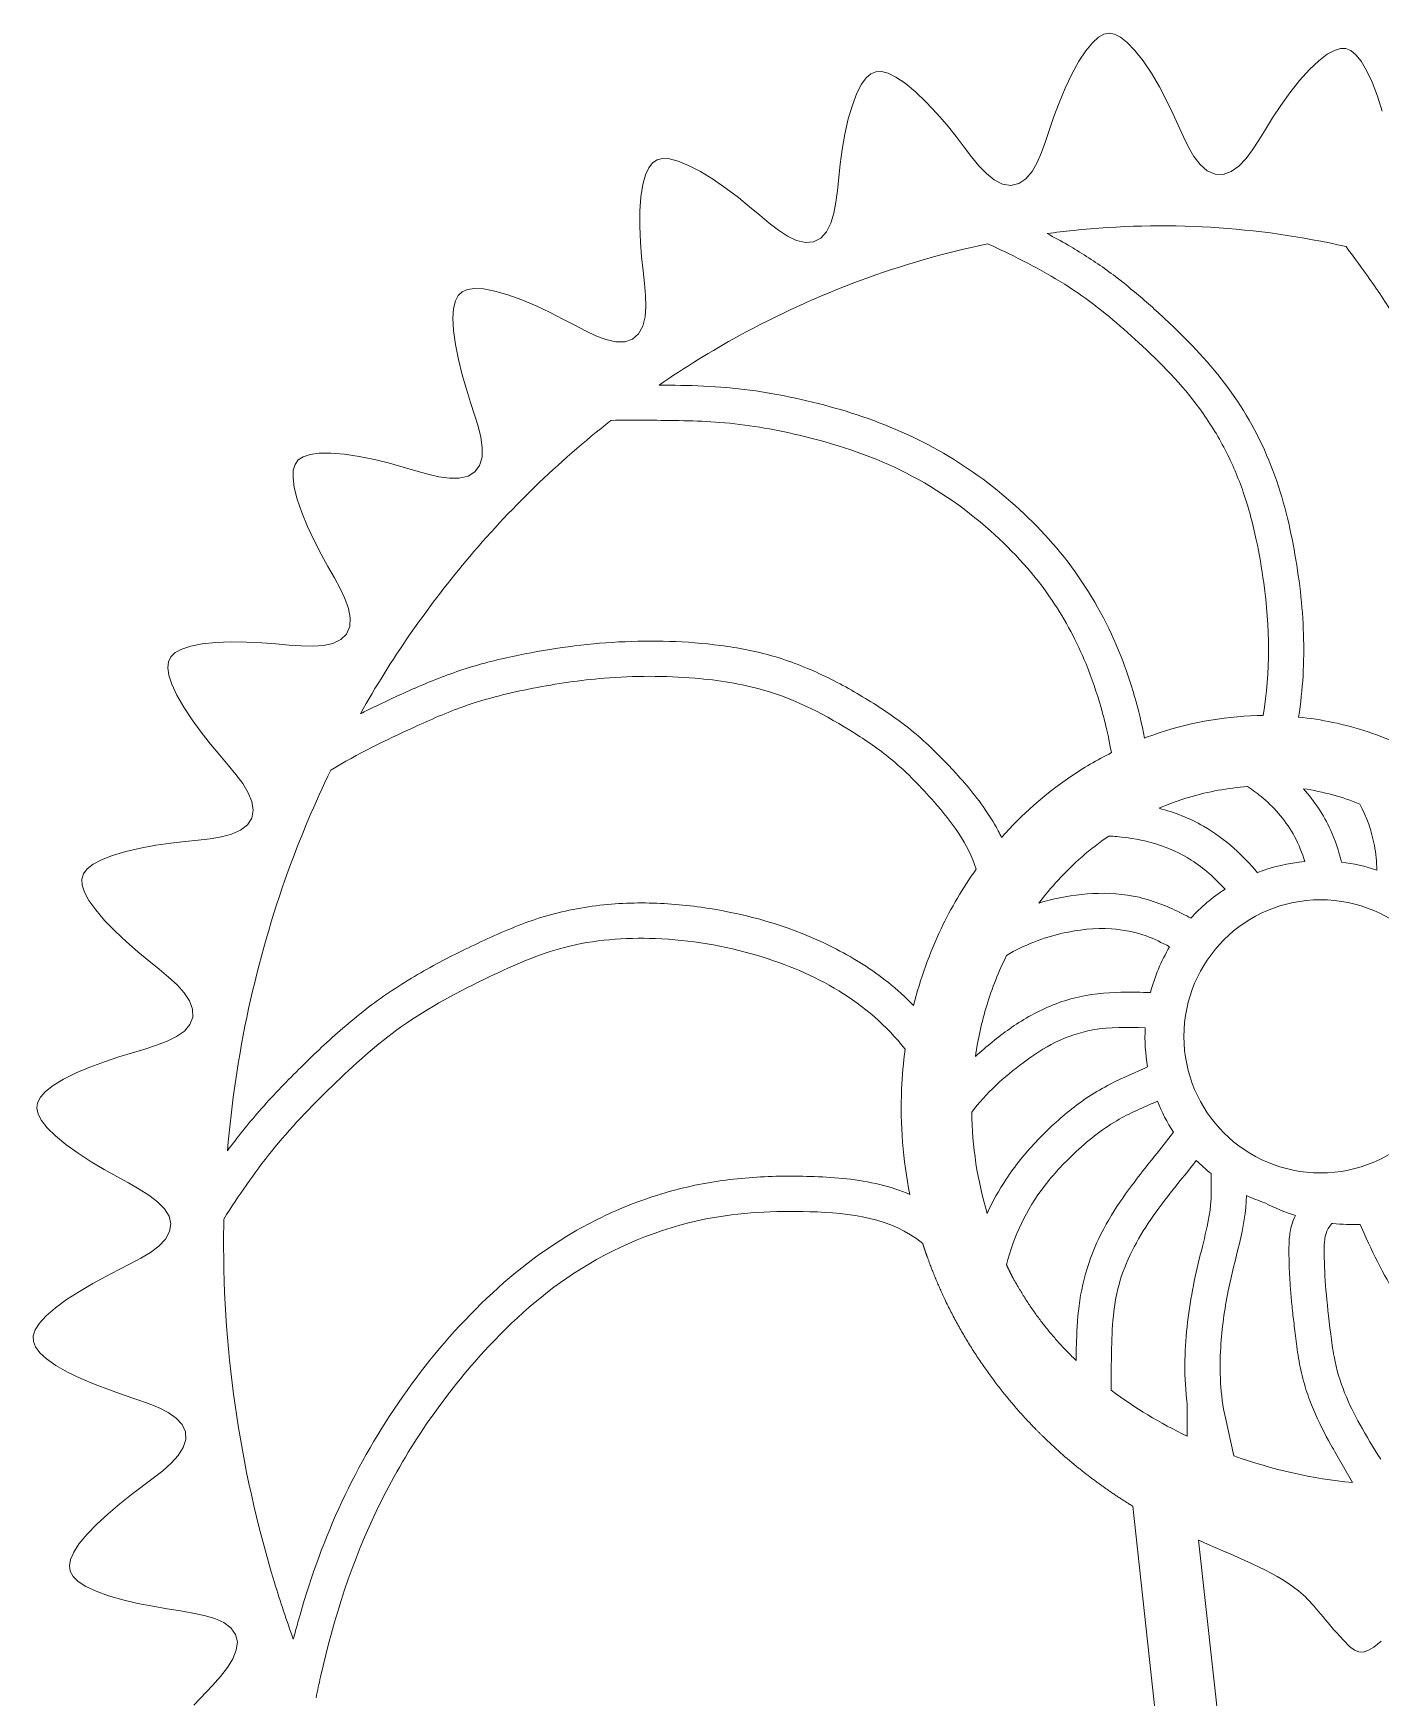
# Model space of a CAD drawing. Header units: millimetres. Extents: x -36.5 to 22.2, y -43.7 to 28.5.
# Drawn here: x -36.51 to 1.71, y -18.76 to 28.46 of the extents above; entities that cross this region are included whole.
import ezdxf

# ---------------------------------------------------------------- set-up
doc = ezdxf.new("R2010")
doc.units = ezdxf.units.MM

msp = doc.modelspace()

# ---------------------------------------------------------------- linework, layer by layer
at = {"color": 7, "linetype": 'Continuous', "lineweight": 15}
for p, q in [((-6.468, 28.195), (-6.298, 28.348)), ((-6.298, 28.348), (-6.142, 28.434)), ((-6.142, 28.434), (-5.994, 28.462)), ((-5.994, 28.462), (-5.841, 28.436)), ((-5.841, 28.436), (-5.673, 28.352)), ((-5.673, 28.352), (-5.482, 28.202)), ((-6.855, 27.667), (-6.655, 27.968)), ((-6.655, 27.968), (-6.468, 28.195)), ((-5.482, 28.202), (-5.267, 27.978)), ((-5.267, 27.978), (-5.035, 27.683)), ((-0.046, 27.683), (0.191, 27.865)), ((0.191, 27.865), (0.394, 27.978)), ((0.394, 27.978), (0.565, 28.029)), ((0.565, 28.029), (0.716, 28.026)), ((0.716, 28.026), (0.857, 27.97)), ((0.857, 27.97), (1, 27.855)), ((-7.056, 27.304), (-6.855, 27.667)), ((-5.035, 27.683), (-4.798, 27.331)), ((-0.594, 27.12), (-0.313, 27.431)), ((-0.313, 27.431), (-0.046, 27.683)), ((1, 27.855), (1.15, 27.671)), ((1.15, 27.671), (1.308, 27.409)), ((1.308, 27.409), (1.467, 27.072)), ((-13.15, 26.759), (-13.018, 27.017)), ((-13.018, 27.017), (-12.885, 27.199)), ((-12.885, 27.199), (-12.752, 27.314)), ((-12.752, 27.314), (-12.611, 27.371)), ((-12.611, 27.371), (-12.453, 27.377)), ((-12.453, 27.377), (-12.267, 27.328)), ((-12.267, 27.328), (-12.045, 27.218)), ((-12.045, 27.218), (-11.783, 27.043)), ((-11.783, 27.043), (-11.491, 26.803)), ((-7.246, 26.903), (-7.056, 27.304)), ((-4.798, 27.331), (-4.572, 26.947)), ((-4.572, 26.947), (-4.367, 26.558)), ((-0.872, 26.771), (-0.594, 27.12)), ((1.467, 27.072), (1.618, 26.677)), ((-13.277, 26.426), (-13.15, 26.759)), ((-11.491, 26.803), (-11.182, 26.51)), ((-11.182, 26.51), (-10.878, 26.186)), ((-7.561, 26.098), (-7.416, 26.493)), ((-7.416, 26.493), (-7.246, 26.903)), ((-4.367, 26.558), (-4.188, 26.185)), ((-1.13, 26.41), (-0.872, 26.771)), ((1.618, 26.677), (1.751, 26.251)), ((-13.49, 25.602), (-13.393, 26.032)), ((-13.393, 26.032), (-13.277, 26.426)), ((-10.878, 26.186), (-10.594, 25.852)), ((-7.686, 25.731), (-7.561, 26.098)), ((-4.188, 26.185), (-3.887, 25.523)), ((-1.563, 25.734), (-1.359, 26.06)), ((-1.359, 26.06), (-1.13, 26.41)), ((-13.566, 25.165), (-13.49, 25.602)), ((-10.594, 25.852), (-10.338, 25.53)), ((-10.338, 25.53), (-10.108, 25.23)), ((-7.8, 25.393), (-7.686, 25.731)), ((-3.887, 25.523), (-3.744, 25.231)), ((-1.748, 25.433), (-1.563, 25.734)), ((-13.622, 24.746), (-13.566, 25.165)), ((-10.108, 25.23), (-9.895, 24.955)), ((-8.037, 24.794), (-7.913, 25.081)), ((-7.913, 25.081), (-7.8, 25.393)), ((-3.744, 25.231), (-3.589, 24.964)), ((-2.114, 24.909), (-1.928, 25.158)), ((-1.928, 25.158), (-1.748, 25.433)), ((-19.144, 24.447), (-19.053, 24.649)), ((-19.053, 24.649), (-18.945, 24.787)), ((-18.945, 24.787), (-18.817, 24.871)), ((-18.817, 24.871), (-18.661, 24.907)), ((-18.661, 24.907), (-18.464, 24.896)), ((-18.464, 24.896), (-18.219, 24.832)), ((-18.219, 24.832), (-17.923, 24.712)), ((-17.923, 24.712), (-17.585, 24.537)), ((-13.702, 23.998), (-13.622, 24.746)), ((-9.895, 24.955), (-9.688, 24.704)), ((-9.688, 24.704), (-9.475, 24.482)), ((-8.183, 24.539), (-8.037, 24.794)), ((-3.589, 24.964), (-3.413, 24.735)), ((-3.413, 24.735), (-3.214, 24.56)), ((-3.214, 24.56), (-2.993, 24.463)), ((-2.532, 24.538), (-2.314, 24.696)), ((-2.314, 24.696), (-2.114, 24.909)), ((-19.273, 23.824), (-19.219, 24.172)), ((-19.219, 24.172), (-19.144, 24.447)), ((-17.585, 24.537), (-17.221, 24.315)), ((-17.221, 24.315), (-16.856, 24.062)), ((-9.475, 24.482), (-9.252, 24.302)), ((-9.252, 24.302), (-9.018, 24.183)), ((-9.018, 24.183), (-8.783, 24.145)), ((-8.783, 24.145), (-8.558, 24.196)), ((-8.558, 24.196), (-8.356, 24.333)), ((-8.356, 24.333), (-8.183, 24.539)), ((-2.993, 24.463), (-2.761, 24.456)), ((-2.761, 24.456), (-2.532, 24.538)), ((-19.303, 23.419), (-19.273, 23.824)), ((-16.856, 24.062), (-16.509, 23.798)), ((-16.509, 23.798), (-16.191, 23.54)), ((-13.802, 23.357), (-13.744, 23.666)), ((-13.744, 23.666), (-13.702, 23.998)), ((-19.307, 22.981), (-19.303, 23.419)), ((-16.191, 23.54), (-15.902, 23.297)), ((-15.902, 23.297), (-15.634, 23.075)), ((-13.886, 23.075), (-13.802, 23.357)), ((-19.289, 22.538), (-19.307, 22.981)), ((-15.634, 23.075), (-15.376, 22.877)), ((-15.376, 22.877), (-15.12, 22.71)), ((-15.12, 22.71), (-14.863, 22.587)), ((-14.172, 22.652), (-14.008, 22.833)), ((-14.008, 22.833), (-13.886, 23.075)), ((-19.256, 22.115), (-19.289, 22.538)), ((-14.863, 22.587), (-14.611, 22.528)), ((-14.611, 22.528), (-14.376, 22.548)), ((-14.376, 22.548), (-14.172, 22.652)), ((-19.215, 21.722), (-19.256, 22.115)), ((-19.176, 21.361), (-19.215, 21.722)), ((-19.147, 21.025), (-19.176, 21.361)), ((-24.587, 20.656), (-24.537, 20.869)), ((-24.537, 20.869), (-24.458, 21.024)), ((-24.458, 21.024), (-24.347, 21.13)), ((-24.347, 21.13), (-24.197, 21.196)), ((-24.197, 21.196), (-23.998, 21.222)), ((-23.998, 21.222), (-23.74, 21.207)), ((-23.74, 21.207), (-23.422, 21.148)), ((-23.422, 21.148), (-23.052, 21.043)), ((-23.052, 21.043), (-22.651, 20.898)), ((-22.651, 20.898), (-22.243, 20.726)), ((-19.137, 20.708), (-19.147, 21.025)), ((-24.605, 20.376), (-24.587, 20.656)), ((-24.588, 20.03), (-24.605, 20.376)), ((-22.243, 20.726), (-21.85, 20.54)), ((-21.85, 20.54), (-21.487, 20.354)), ((-21.487, 20.354), (-21.154, 20.178)), ((-19.222, 20.149), (-19.158, 20.413)), ((-19.158, 20.413), (-19.137, 20.708)), ((-24.536, 19.631), (-24.588, 20.03)), ((-21.154, 20.178), (-20.846, 20.018)), ((-20.846, 20.018), (-20.552, 19.88)), ((-20.552, 19.88), (-20.266, 19.773)), ((-19.513, 19.786), (-19.34, 19.935)), ((-19.34, 19.935), (-19.222, 20.149)), ((-24.452, 19.204), (-24.536, 19.631)), ((-20.266, 19.773), (-19.99, 19.712)), ((-19.99, 19.712), (-19.734, 19.712)), ((-19.734, 19.712), (-19.513, 19.786)), ((-24.344, 18.774), (-24.452, 19.204)), ((-24.225, 18.365), (-24.344, 18.774)), ((-24.105, 17.986), (-24.225, 18.365)), ((-23.992, 17.637), (-24.105, 17.986)), ((-23.894, 17.311), (-23.992, 17.637)), ((-23.818, 17.001), (-23.894, 17.311)), ((-28.659, 16.511), (-28.398, 16.546)), ((-28.398, 16.546), (-28.07, 16.548)), ((-28.07, 16.548), (-27.685, 16.517)), ((-23.776, 16.707), (-23.818, 17.001)), ((-23.782, 16.434), (-23.776, 16.707)), ((-29.142, 15.849), (-29.134, 16.065)), ((-29.134, 16.065), (-29.084, 16.23)), ((-29.084, 16.23), (-28.993, 16.355)), ((-28.993, 16.355), (-28.854, 16.447)), ((-28.854, 16.447), (-28.659, 16.511)), ((-27.685, 16.517), (-27.262, 16.453)), ((-27.262, 16.453), (-26.829, 16.365)), ((-26.829, 16.365), (-26.409, 16.26)), ((-26.409, 16.26), (-26.017, 16.151)), ((-26.017, 16.151), (-25.657, 16.047)), ((-23.983, 16.014), (-23.849, 16.198)), ((-23.849, 16.198), (-23.782, 16.434)), ((-29.107, 15.574), (-29.142, 15.849)), ((-25.657, 16.047), (-25.323, 15.954)), ((-25.323, 15.954), (-25.007, 15.881)), ((-25.007, 15.881), (-24.706, 15.837)), ((-24.706, 15.837), (-24.426, 15.837)), ((-24.426, 15.837), (-24.179, 15.893)), ((-24.179, 15.893), (-23.983, 16.014)), ((-29.024, 15.243), (-29.107, 15.574)), ((-28.896, 14.867), (-29.024, 15.243)), ((-28.731, 14.466), (-28.896, 14.867)), ((-28.542, 14.067), (-28.731, 14.466)), ((-28.344, 13.687), (-28.542, 14.067)), ((-28.15, 13.337), (-28.344, 13.687)), ((-27.969, 13.014), (-28.15, 13.337)), ((-27.807, 12.712), (-27.969, 13.014)), ((-27.67, 12.422), (-27.807, 12.712)), ((-27.568, 12.14), (-27.67, 12.422)), ((-27.517, 11.872), (-27.568, 12.14)), ((-27.532, 11.626), (-27.517, 11.872)), ((-27.784, 11.257), (-27.621, 11.417)), ((-27.621, 11.417), (-27.532, 11.626)), ((-32.604, 10.771), (-32.481, 10.888)), ((-32.481, 10.888), (-32.296, 10.988)), ((-32.296, 10.988), (-32.042, 11.071)), ((-32.042, 11.071), (-31.716, 11.134)), ((-31.716, 11.134), (-31.329, 11.176)), ((-31.329, 11.176), (-30.901, 11.194)), ((-30.901, 11.194), (-30.46, 11.189)), ((-30.46, 11.189), (-30.029, 11.168)), ((-30.029, 11.168), (-29.625, 11.137)), ((-29.625, 11.137), (-29.252, 11.105)), ((-29.252, 11.105), (-28.907, 11.081)), ((-28.907, 11.081), (-28.583, 11.073)), ((-28.583, 11.073), (-28.282, 11.092)), ((-28.282, 11.092), (-28.01, 11.15)), ((-28.01, 11.15), (-27.784, 11.257)), ((-32.693, 10.462), (-32.673, 10.632)), ((-32.664, 10.25), (-32.693, 10.462)), ((-32.673, 10.632), (-32.604, 10.771)), ((-32.579, 9.992), (-32.664, 10.25)), ((-32.438, 9.686), (-32.579, 9.992)), ((-32.243, 9.344), (-32.438, 9.686)), ((-32.006, 8.985), (-32.243, 9.344)), ((-31.745, 8.629), (-32.006, 8.985)), ((-31.478, 8.293), (-31.745, 8.629)), ((-31.22, 7.983), (-31.478, 8.293)), ((-30.979, 7.699), (-31.22, 7.983)), ((-30.76, 7.431), (-30.979, 7.699)), ((-30.568, 7.171), (-30.76, 7.431)), ((-30.412, 6.914), (-30.568, 7.171)), ((-30.307, 6.66), (-30.412, 6.914)), ((-30.269, 6.416), (-30.307, 6.66)), ((-30.435, 6.003), (-30.311, 6.193)), ((-30.311, 6.193), (-30.269, 6.416)), ((-31.173, 5.663), (-30.883, 5.741)), ((-30.883, 5.741), (-30.631, 5.853)), ((-30.631, 5.853), (-30.435, 6.003)), ((-34.259, 5.137), (-33.884, 5.248)), ((-33.884, 5.248), (-33.466, 5.344)), ((-33.466, 5.344), (-33.032, 5.421)), ((-33.032, 5.421), (-32.606, 5.48)), ((-32.606, 5.48), (-32.205, 5.525)), ((-32.205, 5.525), (-31.834, 5.565)), ((-31.834, 5.565), (-31.491, 5.608)), ((-31.491, 5.608), (-31.173, 5.663)), ((-35.084, 4.615), (-34.98, 4.753)), ((-34.98, 4.753), (-34.812, 4.886)), ((-34.812, 4.886), (-34.572, 5.014)), ((-34.572, 5.014), (-34.259, 5.137)), ((-35.13, 4.465), (-35.084, 4.615)), ((-35.122, 4.295), (-35.13, 4.465)), ((-35.057, 4.095), (-35.122, 4.295)), ((-34.929, 3.859), (-35.057, 4.095)), ((-34.737, 3.588), (-34.929, 3.859)), ((-34.486, 3.29), (-34.737, 3.588)), ((-34.19, 2.983), (-34.486, 3.29)), ((-33.868, 2.682), (-34.19, 2.983)), ((-33.543, 2.399), (-33.868, 2.682)), ((-33.23, 2.141), (-33.543, 2.399)), ((-32.938, 1.904), (-33.23, 2.141)), ((-32.671, 1.68), (-32.938, 1.904)), ((-32.432, 1.459), (-32.671, 1.68)), ((-32.229, 1.235), (-32.432, 1.459)), ((-32.075, 1.006), (-32.229, 1.235)), ((-31.989, 0.773), (-32.075, 1.006)), ((-32.064, 0.337), (-31.983, 0.547)), ((-31.983, 0.547), (-31.989, 0.773)), ((-32.445, -0.006), (-32.223, 0.151)), ((-32.223, 0.151), (-32.064, 0.337)), ((-34.084, -0.584), (-33.699, -0.466)), ((-33.699, -0.466), (-33.343, -0.359)), ((-33.343, -0.359), (-33.015, -0.253)), ((-33.015, -0.253), (-32.714, -0.139)), ((-32.714, -0.139), (-32.445, -0.006)), ((-35.297, -1.039), (-34.903, -0.871)), ((-34.903, -0.871), (-34.49, -0.718)), ((-34.49, -0.718), (-34.084, -0.584)), ((-36.158, -1.564), (-35.94, -1.393)), ((-35.94, -1.393), (-35.65, -1.216)), ((-35.65, -1.216), (-35.297, -1.039)), ((-36.409, -2.038), (-36.386, -1.881)), ((-36.386, -1.881), (-36.305, -1.726)), ((-36.305, -1.726), (-36.158, -1.564)), ((-36.373, -2.204), (-36.409, -2.038)), ((-36.277, -2.388), (-36.373, -2.204)), ((-36.113, -2.595), (-36.277, -2.388)), ((-35.88, -2.825), (-36.113, -2.595)), ((-35.584, -3.07), (-35.88, -2.825)), ((-35.24, -3.318), (-35.584, -3.07)), ((-34.87, -3.557), (-35.24, -3.318)), ((-34.499, -3.777), (-34.87, -3.557)), ((-34.143, -3.977), (-34.499, -3.777)), ((-33.811, -4.16), (-34.143, -3.977)), ((-33.506, -4.333), (-33.811, -4.16)), ((-3.104, -4.434), (-3.104, -3.892)), ((-33.229, -4.508), (-33.506, -4.333)), ((-32.986, -4.691), (-33.229, -4.508)), ((-32.79, -4.889), (-32.986, -4.691)), ((-32.659, -5.1), (-32.79, -4.889)), ((-32.608, -5.321), (-32.659, -5.1)), ((-32.76, -5.752), (-32.643, -5.541)), ((-32.643, -5.541), (-32.608, -5.321)), ((0.319, -5.307), (0.319, -5.307)), ((1.239, -5.596), (1.125, -5.334)), ((-33.458, -6.295), (-33.184, -6.128)), ((-33.184, -6.128), (-32.947, -5.948)), ((-32.947, -5.948), (-32.76, -5.752)), ((-11.284, -5.874), (-11.284, -5.874)), ((-34.091, -6.627), (-33.761, -6.458)), ((-33.761, -6.458), (-33.458, -6.295)), ((-8.905, -6.481), (-8.904, -6.482)), ((-35.201, -7.235), (-34.823, -7.013)), ((-34.823, -7.013), (-34.447, -6.811)), ((-34.447, -6.811), (-34.091, -6.627)), ((-35.881, -7.705), (-35.562, -7.469)), ((-35.562, -7.469), (-35.201, -7.235)), ((-36.33, -8.139), (-36.14, -7.931)), ((-36.14, -7.931), (-35.881, -7.705)), ((-36.508, -8.495), (-36.451, -8.326)), ((-36.507, -8.654), (-36.508, -8.495)), ((-36.451, -8.326), (-36.33, -8.139)), ((-36.447, -8.812), (-36.507, -8.654)), ((-36.323, -8.976), (-36.447, -8.812)), ((-6.929, -8.879), (-6.929, -9.197)), ((-36.13, -9.151), (-36.323, -8.976)), ((-35.865, -9.335), (-36.13, -9.151)), ((-35.535, -9.523), (-35.865, -9.335)), ((-35.156, -9.707), (-35.535, -9.523)), ((-34.752, -9.878), (-35.156, -9.707)), ((-34.347, -10.031), (-34.752, -9.878)), ((-5.936, -10.039), (-5.936, -9.486)), ((-33.96, -10.167), (-34.347, -10.031)), ((-33.598, -10.29), (-33.96, -10.167)), ((-33.265, -10.409), (-33.598, -10.29)), ((-32.959, -10.532), (-33.265, -10.409)), ((-32.686, -10.67), (-32.959, -10.532)), ((-32.456, -10.829), (-32.686, -10.67)), ((-32.286, -11.012), (-32.456, -10.829)), ((-3.786, -10.402), (-3.786, -11.345)), ((-2.459, -11.901), (-2.7, -10.819)), ((-32.191, -11.218), (-32.286, -11.012)), ((-32.182, -11.44), (-32.191, -11.218)), ((-32.4, -11.893), (-32.255, -11.667)), ((-32.255, -11.667), (-32.182, -11.44)), ((-32.838, -12.324), (-32.599, -12.111)), ((-32.599, -12.111), (-32.4, -11.893)), ((0.433, -11.834), (0.905, -12.656)), ((-33.72, -13.002), (-33.106, -12.538)), ((-33.106, -12.538), (-32.838, -12.324)), ((-34.054, -13.265), (-33.72, -13.002)), ((-34.706, -13.838), (-34.389, -13.547)), ((-34.389, -13.547), (-34.054, -13.265)), ((-4.452, -21.31), (-5.323, -13.332)), ((-35.203, -14.393), (-34.982, -14.125)), ((-34.982, -14.125), (-34.706, -13.838)), ((-35.452, -14.84), (-35.36, -14.633)), ((-35.36, -14.633), (-35.203, -14.393)), ((-2.704, -21.19), (-3.458, -14.295)), ((-35.484, -15.019), (-35.452, -14.84)), ((-35.459, -15.178), (-35.484, -15.019)), ((-35.376, -15.324), (-35.459, -15.178)), ((-35.231, -15.466), (-35.376, -15.324)), ((-35.016, -15.605), (-35.231, -15.466)), ((-34.728, -15.741), (-35.016, -15.605)), ((-34.374, -15.87), (-34.728, -15.741)), ((-33.973, -15.987), (-34.374, -15.87)), ((-33.547, -16.088), (-33.973, -15.987)), ((-33.122, -16.171), (-33.547, -16.088)), ((-32.715, -16.24), (-33.122, -16.171)), ((-32.335, -16.301), (-32.715, -16.24)), ((-31.984, -16.362), (-32.335, -16.301)), ((-31.659, -16.431), (-31.984, -16.362)), ((-31.364, -16.52), (-31.659, -16.431)), ((-31.108, -16.635), (-31.364, -16.52)), ((-30.906, -16.785), (-31.108, -16.635)), ((-30.774, -16.969), (-30.906, -16.785)), ((-30.721, -17.183), (-30.774, -16.969)), ((-30.849, -17.664), (-30.75, -17.418)), ((-30.75, -17.418), (-30.721, -17.183)), ((0.823, -17.314), (0.652, -17.134)), ((0.965, -17.417), (0.823, -17.314)), ((1.087, -17.465), (0.965, -17.417)), ((1.206, -17.469), (1.087, -17.465)), ((1.34, -17.429), (1.206, -17.469)), ((1.508, -17.333), (1.34, -17.429)), ((1.72, -17.161), (1.508, -17.333)), ((-31.202, -18.163), (-31.005, -17.912)), ((-31.005, -17.912), (-30.849, -17.664)), ((-31.43, -18.419), (-31.202, -18.163)), ((-31.954, -18.978), (-31.43, -18.419))]:
    msp.add_line(p, q, dxfattribs=at)
msp.add_circle((0, 0), 3.875, dxfattribs=at)
for start, end in [(95.1449, 111.0886), (71.2848, 83.189), (122.9682, 137.6483), (149.3228, 165.5643), (177.1823, 190.0258), (201.6751, 213.0906), (224.9588, 231.4259), (245.0133, 251.5302)]:
    msp.add_arc((0, 0), 4.979, start, end, dxfattribs=at)
for points, degree, knots in [([(0.724, 22.408), (-1.794, 22.988), (-4.674, 23.155), (-7.509, 22.813), (-7.756, 22.779)], 3, [0.52322852, 0.52322852, 0.52322852, 0.52322852, 0.55421965, 0.55717567, 0.55717567, 0.55717567, 0.55717567]), ([(-7.756, 22.779), (-7.557, 22.675), (-7.005, 22.372), (-6.11, 21.803), (-5.15, 21.035), (-3.985, 19.98), (-2.549, 18.487), (-1.51, 16.613), (-0.992, 15.002), (-0.655, 13.426), (-0.417, 11.474), (-0.497, 9.835), (-0.624, 9.061)], 3, [0.339496, 0.339496, 0.339496, 0.339496, 0.3667303, 0.4154433, 0.4641564, 0.5128695, 0.6102956, 0.7077217, 0.7564347, 0.8051478, 0.9025739, 0.9948279, 0.9948279, 0.9948279, 0.9948279]), ([(-9.437, 22.489), (-11.894, 21.977), (-15.12, 20.779), (-18.03, 18.983), (-18.761, 18.48)], 3, [0.56393194, 0.56393194, 0.56393194, 0.56393194, 0.59370584, 0.60413125, 0.60413125, 0.60413125, 0.60413125]), ([(-1.631, 9.106), (-1.409, 10.349), (-1.453, 12.038), (-1.818, 14.143), (-2.147, 15.419), (-2.686, 16.675), (-3.607, 18.17), (-5.056, 19.639), (-6.885, 21.2), (-8.404, 22.005), (-9.285, 22.42), (-9.437, 22.489)], 3, [0, 0, 0, 0, 0.1616195, 0.2143458, 0.2743291, 0.3303563, 0.3891549, 0.4987589, 0.5935728, 0.6968573, 0.7183102, 0.7183102, 0.7183102, 0.7183102]), ([(2.311, 8.252), (3.494, 10.585), (4.269, 13.944), (3.233, 17.572), (2.714, 19.141), (2.011, 20.651), (1.264, 21.665), (0.859, 22.229), (0.724, 22.408)], 3, [0, 0, 0, 0, 0.3764082, 0.4422192, 0.5294512, 0.6089745, 0.6749151, 0.7063877, 0.7063877, 0.7063877, 0.7063877]), ([(-18.761, 18.48), (-18.712, 18.479), (-18.254, 18.474), (-17.345, 18.464), (-16.01, 18.332), (-14.723, 18.083), (-13.036, 17.646), (-10.937, 16.806), (-8.727, 15.241), (-6.867, 13.257), (-5.601, 10.891), (-5.147, 9.258), (-4.992, 8.466)], 3, [0.3246124, 0.3246124, 0.3246124, 0.3246124, 0.3303375, 0.3781705, 0.4260035, 0.4738366, 0.5216696, 0.6173357, 0.7130018, 0.8086678, 0.9043339, 0.9913367, 0.9913367, 0.9913367, 0.9913367]), ([(-20.126, 17.476), (-21.629, 16.296), (-24.273, 13.729), (-26.368, 10.688), (-27.232, 9.155)], 3, [0.61076726, 0.61076726, 0.61076726, 0.61076726, 0.63319203, 0.65366347, 0.65366347, 0.65366347, 0.65366347]), ([(-5.932, 8.051), (-6.087, 8.91), (-6.5, 10.42), (-7.644, 12.587), (-9.394, 14.527), (-11.838, 16.193), (-14.526, 17.059), (-16.956, 17.479), (-18.747, 17.473), (-19.78, 17.496), (-20.126, 17.476)], 3, [0.0000064, 0.0000064, 0.0000064, 0.0000064, 0.1014847, 0.1805742, 0.2826697, 0.4019533, 0.5198382, 0.6080852, 0.6873816, 0.7277904, 0.7277904, 0.7277904, 0.7277904]), ([(-27.232, 9.155), (-27.083, 9.229), (-26.514, 9.507), (-25.544, 9.959), (-24.149, 10.499), (-22.736, 10.833), (-20.876, 11.156), (-18.942, 11.264), (-17.023, 11.12), (-15.527, 10.838), (-14.098, 10.278), (-12.821, 9.56), (-11.594, 8.735), (-10.502, 7.672), (-9.717, 6.765), (-9.238, 6.028), (-9.078, 5.709), (-9.047, 5.644)], 3, [0.2767874, 0.2767874, 0.2767874, 0.2767874, 0.2945605, 0.3449491, 0.3953376, 0.4457261, 0.4961147, 0.5968917, 0.6472803, 0.6976688, 0.7480573, 0.7984459, 0.8488344, 0.8992229, 0.9496115, 0.9748057, 0.981129, 0.981129, 0.981129, 0.981129]), ([(-9.765, 4.744), (-9.989, 5.469), (-10.802, 6.527), (-12.012, 7.787), (-13.616, 8.907), (-15.472, 9.864), (-17.94, 10.237), (-20.142, 10.232), (-22.338, 9.91), (-24.161, 9.466), (-26.054, 8.625), (-27.318, 8.017), (-28.068, 7.558)], 3, [0.0000039, 0.0000039, 0.0000039, 0.0000039, 0.0840243, 0.14576, 0.1946614, 0.3018554, 0.3747391, 0.4709513, 0.546581, 0.6220336, 0.679271, 0.777497, 0.777497, 0.777497, 0.777497]), ([(-4.992, 8.466), (-4.915, 8.495), (-3.89, 8.871), (-2.748, 9.086), (-1.686, 9.106), (-1.631, 9.106)], 3, [0.30056384, 0.30056384, 0.30056384, 0.30056384, 0.3048262, 0.35658262, 0.35941952, 0.35941952, 0.35941952, 0.35941952]), ([(-0.624, 9.061), (-0.298, 9.028), (0.71, 8.873), (1.685, 8.548), (2.311, 8.252)], 3, [0.37670032, 0.37670032, 0.37670032, 0.37670032, 0.39357534, 0.42908104, 0.42908104, 0.42908104, 0.42908104]), ([(-9.047, 5.644), (-8.473, 6.29), (-7.477, 7.173), (-6.339, 7.846), (-5.932, 8.051)], 3, [0.21516399, 0.21516399, 0.21516399, 0.21516399, 0.25952857, 0.28296522, 0.28296522, 0.28296522, 0.28296522]), ([(-28.068, 7.558), (-28.52, 6.627), (-29.979, 3.173), (-30.776, -0.532), (-31.002, -3.248)], 3, [0.66065357, 0.66065357, 0.66065357, 0.66065357, 0.67267822, 0.70412424, 0.70412424, 0.70412424, 0.70412424]), ([(-2.073, 7.087), (-2.627, 7.047), (-3.483, 6.891), (-4.297, 6.596), (-4.581, 6.474)], 3, [0.52735895, 0.52735895, 0.52735895, 0.52735895, 0.57440665, 0.60064104, 0.60064104, 0.60064104, 0.60064104]), ([(-0.446, 4.958), (-0.519, 5.204), (-0.793, 5.884), (-1.39, 6.6), (-1.919, 6.988), (-2.073, 7.087)], 3, [0.2922326, 0.2922326, 0.2922326, 0.2922326, 0.3754344, 0.5289122, 0.588577, 0.588577, 0.588577, 0.588577]), ([(-0.483, 7.027), (-0.176, 6.678), (0.273, 6.005), (0.52, 5.255), (0.59, 4.943)], 3, [0.5320311, 0.5320311, 0.5320311, 0.5320311, 0.6510848, 0.73463, 0.73463, 0.73463, 0.73463]), ([(1.115, 6.593), (0.865, 6.694), (0.339, 6.872), (-0.203, 6.986), (-0.483, 7.027)], 3, [0.43554806, 0.43554806, 0.43554806, 0.43554806, 0.45837071, 0.48235146, 0.48235146, 0.48235146, 0.48235146]), ([(-4.581, 6.474), (-4.146, 6.358), (-3.387, 6.062), (-2.443, 5.366), (-1.989, 4.883), (-1.791, 4.645)], 3, [0.4979072, 0.4979072, 0.4979072, 0.4979072, 0.6202906, 0.7152179, 0.8049153, 0.8049153, 0.8049153, 0.8049153]), ([(1.597, 4.715), (1.592, 4.952), (1.533, 5.602), (1.308, 6.221), (1.115, 6.593)], 3, [0.3952648, 0.3952648, 0.3952648, 0.3952648, 0.474234, 0.6129192, 0.6129192, 0.6129192, 0.6129192]), ([(-6.008, 5.684), (-6.532, 5.322), (-7.229, 4.713), (-7.818, 4.008), (-7.989, 3.783)], 3, [0.64677571, 0.64677571, 0.64677571, 0.64677571, 0.70071308, 0.72465177, 0.72465177, 0.72465177, 0.72465177]), ([(-2.709, 4.177), (-2.994, 4.492), (-3.868, 5.28), (-5.104, 5.627), (-5.933, 5.68), (-6.008, 5.684)], 3, [0.2203772, 0.2203772, 0.2203772, 0.2203772, 0.3603467, 0.6059597, 0.630696, 0.630696, 0.630696, 0.630696]), ([(-11.541, 0.876), (-11.541, 0.878), (-11.354, 1.627), (-10.872, 2.977), (-10.147, 4.211), (-9.765, 4.744)], 3, [0.12203441, 0.12203441, 0.12203441, 0.12203441, 0.1221017, 0.16174617, 0.19544107, 0.19544107, 0.19544107, 0.19544107]), ([(-31.002, -3.248), (-30.719, -2.863), (-30.069, -2.046), (-28.987, -0.93), (-27.83, 0.175), (-26.512, 1.233), (-25.065, 2.08), (-23.638, 2.78), (-22.079, 3.445), (-20.323, 3.787), (-18.61, 3.804), (-16.373, 3.526), (-14.201, 2.827), (-12.456, 1.731), (-11.767, 1.109), (-11.541, 0.876)], 3, [0.2536747, 0.2536747, 0.2536747, 0.2536747, 0.3007097, 0.3545013, 0.4082928, 0.4620844, 0.515876, 0.5696675, 0.6234591, 0.6772506, 0.7310422, 0.7848338, 0.8924169, 0.9462084, 0.9751016, 0.9751016, 0.9751016, 0.9751016]), ([(-7.989, 3.783), (-7.892, 3.812), (-7.397, 3.95), (-6.475, 4.099), (-5.142, 4.023), (-4.181, 3.622), (-3.756, 3.396), (-3.679, 3.354)], 3, [0.4805897, 0.4805897, 0.4805897, 0.4805897, 0.5049272, 0.6039418, 0.7029563, 0.8019709, 0.8247023, 0.8247023, 0.8247023, 0.8247023]), ([(-4.282, 2.54), (-4.497, 2.659), (-5.018, 2.915), (-6.061, 3.117), (-7.441, 2.967), (-8.408, 2.593), (-8.904, 2.299)], 3, [0.1868344, 0.1868344, 0.1868344, 0.1868344, 0.2560919, 0.350903, 0.48279, 0.6431334, 0.6431334, 0.6431334, 0.6431334]), ([(-11.781, -0.367), (-12.834, 0.989), (-15.246, 2.294), (-18.737, 2.885), (-21.381, 2.683), (-23.759, 1.634), (-26.054, 0.425), (-28.039, -1.376), (-29.772, -3.171), (-30.683, -4.52), (-31.104, -5.182)], 3, [0, 0, 0, 0, 0.1737711, 0.2756657, 0.3654363, 0.4442417, 0.5438909, 0.6336059, 0.7212319, 0.8024647, 0.8024647, 0.8024647, 0.8024647]), ([(-8.904, 2.299), (-9.129, 1.842), (-9.499, 0.904), (-9.718, -0.079), (-9.789, -0.569)], 3, [0.77402968, 0.77402968, 0.77402968, 0.77402968, 0.81715243, 0.85918175, 0.85918175, 0.85918175, 0.85918175]), ([(-9.789, -0.569), (-9.632, -0.426), (-9.153, -0.023), (-8.331, 0.586), (-7.008, 1.162), (-5.761, 1.273), (-5.086, 1.25), (-4.821, 1.241)], 3, [0.4534426, 0.4534426, 0.4534426, 0.4534426, 0.5036126, 0.6028901, 0.7021675, 0.801445, 0.872136, 0.872136, 0.872136, 0.872136]), ([(-4.973, 0.245), (-5.472, 0.26), (-6.345, 0.275), (-7.533, -0.119), (-8.704, -0.908), (-9.486, -1.61), (-9.893, -2.15)], 3, [0.1384403, 0.1384403, 0.1384403, 0.1384403, 0.2714167, 0.3707871, 0.4681609, 0.6490638, 0.6490638, 0.6490638, 0.6490638]), ([(-11.646, -4.489), (-11.844, -3.507), (-11.956, -2.12), (-11.832, -0.743), (-11.781, -0.367)], 3, [0.02924408, 0.02924408, 0.02924408, 0.02924408, 0.08079143, 0.10030777, 0.10030777, 0.10030777, 0.10030777]), ([(-9.454, -5.024), (-9.301, -4.686), (-8.901, -3.961), (-8.089, -2.967), (-7.311, -2.245), (-6.582, -1.697), (-5.775, -1.234), (-5.224, -1.012), (-4.903, -0.867)], 3, [0.4112763, 0.4112763, 0.4112763, 0.4112763, 0.4932363, 0.594589, 0.6959418, 0.7466182, 0.7972945, 0.8945821, 0.8945821, 0.8945821, 0.8945821]), ([(-4.627, -1.839), (-5.018, -2.012), (-5.886, -2.375), (-6.945, -3.242), (-8.145, -4.519), (-8.709, -5.677), (-8.905, -6.481)], 3, [0.1182833, 0.1182833, 0.1182833, 0.1182833, 0.2290672, 0.3614304, 0.4693037, 0.683675, 0.683675, 0.683675, 0.683675]), ([(-6.929, -8.879), (-6.926, -8.8), (-6.913, -8.357), (-6.869, -7.507), (-6.461, -5.859), (-5.59, -4.503), (-4.721, -3.421), (-4.343, -2.948), (-4.171, -2.718)], 3, [0.4347704, 0.4347704, 0.4347704, 0.4347704, 0.4546341, 0.5455284, 0.6364227, 0.8182114, 0.9091057, 0.9884865, 0.9884865, 0.9884865, 0.9884865]), ([(-3.523, -3.518), (-3.954, -4.077), (-4.859, -5.124), (-5.874, -7.015), (-5.924, -8.53), (-5.935, -9.361), (-5.936, -9.486)], 3, [0.0340308, 0.0340308, 0.0340308, 0.0340308, 0.2201871, 0.4003571, 0.5834043, 0.6156796, 0.6156796, 0.6156796, 0.6156796]), ([(-29.134, -17.105), (-29.091, -16.943), (-28.751, -15.683), (-27.944, -13.362), (-26.231, -10.34), (-24.057, -7.67), (-21.756, -5.779), (-19.584, -4.732), (-17.862, -4.2), (-16.09, -3.964), (-14.373, -3.953), (-12.85, -4.071), (-11.929, -4.364), (-11.646, -4.489)], 3, [0.2938353, 0.2938353, 0.2938353, 0.2938353, 0.3084547, 0.4072469, 0.5060391, 0.6048313, 0.7036235, 0.7530196, 0.8024156, 0.8518117, 0.9012078, 0.9506039, 0.9727129, 0.9727129, 0.9727129, 0.9727129]), ([(-3.786, -10.402), (-3.79, -10.366), (-3.84, -9.954), (-3.866, -9.179), (-3.788, -8.108), (-3.617, -7.06), (-3.378, -6.07), (-3.19, -5.309), (-3.11, -4.781), (-3.1, -4.552), (-3.104, -4.434)], 3, [0.5438587, 0.5438587, 0.5438587, 0.5438587, 0.5508747, 0.6257289, 0.7005831, 0.7754374, 0.8502916, 0.9251458, 0.9625729, 1, 1, 1, 1]), ([(-2.103, -4.513), (-2.103, -4.975), (-2.291, -5.879), (-2.66, -7.292), (-2.893, -8.939), (-2.844, -10.172), (-2.7, -10.819)], 3, [0.0085533, 0.0085533, 0.0085533, 0.0085533, 0.1145622, 0.221051, 0.3451242, 0.4984951, 0.4984951, 0.4984951, 0.4984951]), ([(-31.104, -5.182), (-31.105, -5.233), (-31.173, -8.71), (-30.589, -12.767), (-29.325, -16.574), (-29.134, -17.105)], 3, [0.71157072, 0.71157072, 0.71157072, 0.71157072, 0.71216441, 0.7516506, 0.75811147, 0.75811147, 0.75811147, 0.75811147]), ([(-11.284, -5.874), (-12.161, -5.143), (-14.377, -4.892), (-17.815, -5.053), (-21.193, -6.462), (-24.333, -9.378), (-26.933, -13.241), (-28.051, -16.702), (-28.448, -18.567), (-28.488, -18.765)], 3, [0.0000161, 0.0000161, 0.0000161, 0.0000161, 0.1017908, 0.1911885, 0.3141928, 0.4229316, 0.5770073, 0.7315693, 0.7498879, 0.7498879, 0.7498879, 0.7498879]), ([(0.433, -11.834), (0.386, -11.753), (0.16, -11.351), (-0.134, -10.791), (-0.421, -10.027), (-0.589, -9.39), (-0.689, -8.698), (-0.754, -8.15), (-0.81, -7.652), (-0.852, -7.199), (-0.875, -6.837), (-0.888, -6.55), (-0.893, -6.33), (-0.898, -6.123), (-0.895, -5.886), (-0.881, -5.666), (-0.839, -5.385), (-0.757, -5.176), (-0.714, -5.086)], 3, [0.5473408, 0.5473408, 0.5473408, 0.5473408, 0.5655554, 0.6379628, 0.6741666, 0.7103703, 0.746574, 0.7827777, 0.8189814, 0.8551851, 0.8913889, 0.9094907, 0.9275926, 0.9456944, 0.9637963, 0.9728472, 0.9818981, 0.9887672, 0.9887672, 0.9887672, 0.9887672]), ([(0.319, -5.307), (0.147, -5.514), (0.103, -5.823), (0.104, -6.779), (0.179, -7.596), (0.451, -9.691), (0.946, -10.739), (1.493, -11.675), (1.706, -11.999)], 3, [0, 0, 0, 0, 0.0319445, 0.058685, 0.2442142, 0.2833843, 0.427195, 0.5060634, 0.5060634, 0.5060634, 0.5060634]), ([(1.125, -5.334), (0.866, -5.345), (0.597, -5.337), (0.329, -5.308), (0.319, -5.307)], 3, [0.74592271, 0.74592271, 0.74592271, 0.74592271, 0.75910044, 0.75959415, 0.75959415, 0.75959415, 0.75959415]), ([(5.548, -11.697), (5.42, -11.607), (4.954, -11.258), (4.223, -10.568), (3.467, -9.585), (2.856, -8.6), (2.295, -7.644), (1.748, -6.664), (1.395, -5.954), (1.239, -5.596)], 3, [0.4945221, 0.4945221, 0.4945221, 0.4945221, 0.5238925, 0.6032437, 0.682595, 0.7619462, 0.8412975, 0.9206487, 1, 1, 1, 1]), ([(-11.196, -6.137), (-11.152, -6.266), (-10.726, -7.443), (-10.007, -8.839), (-9.081, -10.107), (-8.095, -11.132), (-7.876, -11.347)], 4, [0.25260023, 0.25260023, 0.25260023, 0.25260023, 0.25260023, 0.25448928, 0.2699375, 0.27418909, 0.27418909, 0.27418909, 0.27418909, 0.27418909]), ([(-6.851, -12.257), (-6.489, -12.549), (-6.112, -12.826), (-5.724, -13.087), (-5.325, -13.331), (-5.323, -13.332)], 4, [0.278936285, 0.278936285, 0.278936285, 0.278936285, 0.278936285, 0.28538572, 0.285410882, 0.285410882, 0.285410882, 0.285410882, 0.285410882]), ([(0.652, -17.134), (0.1, -16.553), (-0.581, -15.449), (-2.235, -14.841), (-3.43, -14.307)], 3, [0, 0, 0, 0, 0.2700984, 0.7720398, 0.7720398, 0.7720398, 0.7720398])]:
    msp.add_open_spline(points, degree=degree, knots=knots, dxfattribs=at)
for points, degree in [([(-9.893, -2.15), (-9.881, -3.122), (-9.731, -4.093), (-9.454, -5.024)], 3), ([(-0.714, -5.086), (-1.012, -4.99), (-1.301, -4.869), (-1.577, -4.722)], 3), ([(-11.284, -5.874), (-11.284, -5.874), (-11.284, -5.874), (-11.284, -5.874)], 3), ([(-11.284, -5.874), (-11.263, -5.938), (-11.242, -6.003), (-11.22, -6.068), (-11.198, -6.132)], 4), ([(-11.198, -6.132), (-11.198, -6.132), (-11.198, -6.132), (-11.198, -6.132)], 3), ([(-11.196, -6.137), (-11.197, -6.135), (-11.197, -6.134), (-11.198, -6.132)], 3), ([(-8.904, -6.482), (-8.826, -6.653), (-8.742, -6.821)], 2), ([(-8.742, -6.821), (-8.681, -6.932), (-8.619, -7.039), (-8.555, -7.143)], 3), ([(-6.929, -9.197), (-7.899, -8.269), (-8.555, -7.143)], 2), ([(-3.786, -11.345), (-4.55, -10.976), (-5.275, -10.539), (-5.936, -10.039)], 3), ([(-7.876, -11.347), (-7.871, -11.352), (-7.866, -11.357), (-7.861, -11.362)], 3), ([(-7.861, -11.362), (-7.543, -11.672), (-7.211, -11.967), (-6.864, -12.247)], 3), ([(-6.864, -12.247), (-6.86, -12.25), (-6.856, -12.254), (-6.851, -12.257)], 3), ([(0.905, -12.656), (-0.224, -12.552), (-1.366, -12.295), (-2.459, -11.901)], 3), ([(-3.458, -14.295), (-3.451, -14.298), (-3.444, -14.301), (-3.437, -14.304), (-3.43, -14.307)], 4)]:
    msp.add_open_spline(points, degree=degree, dxfattribs=at)

doc.saveas('drawing.dxf')
